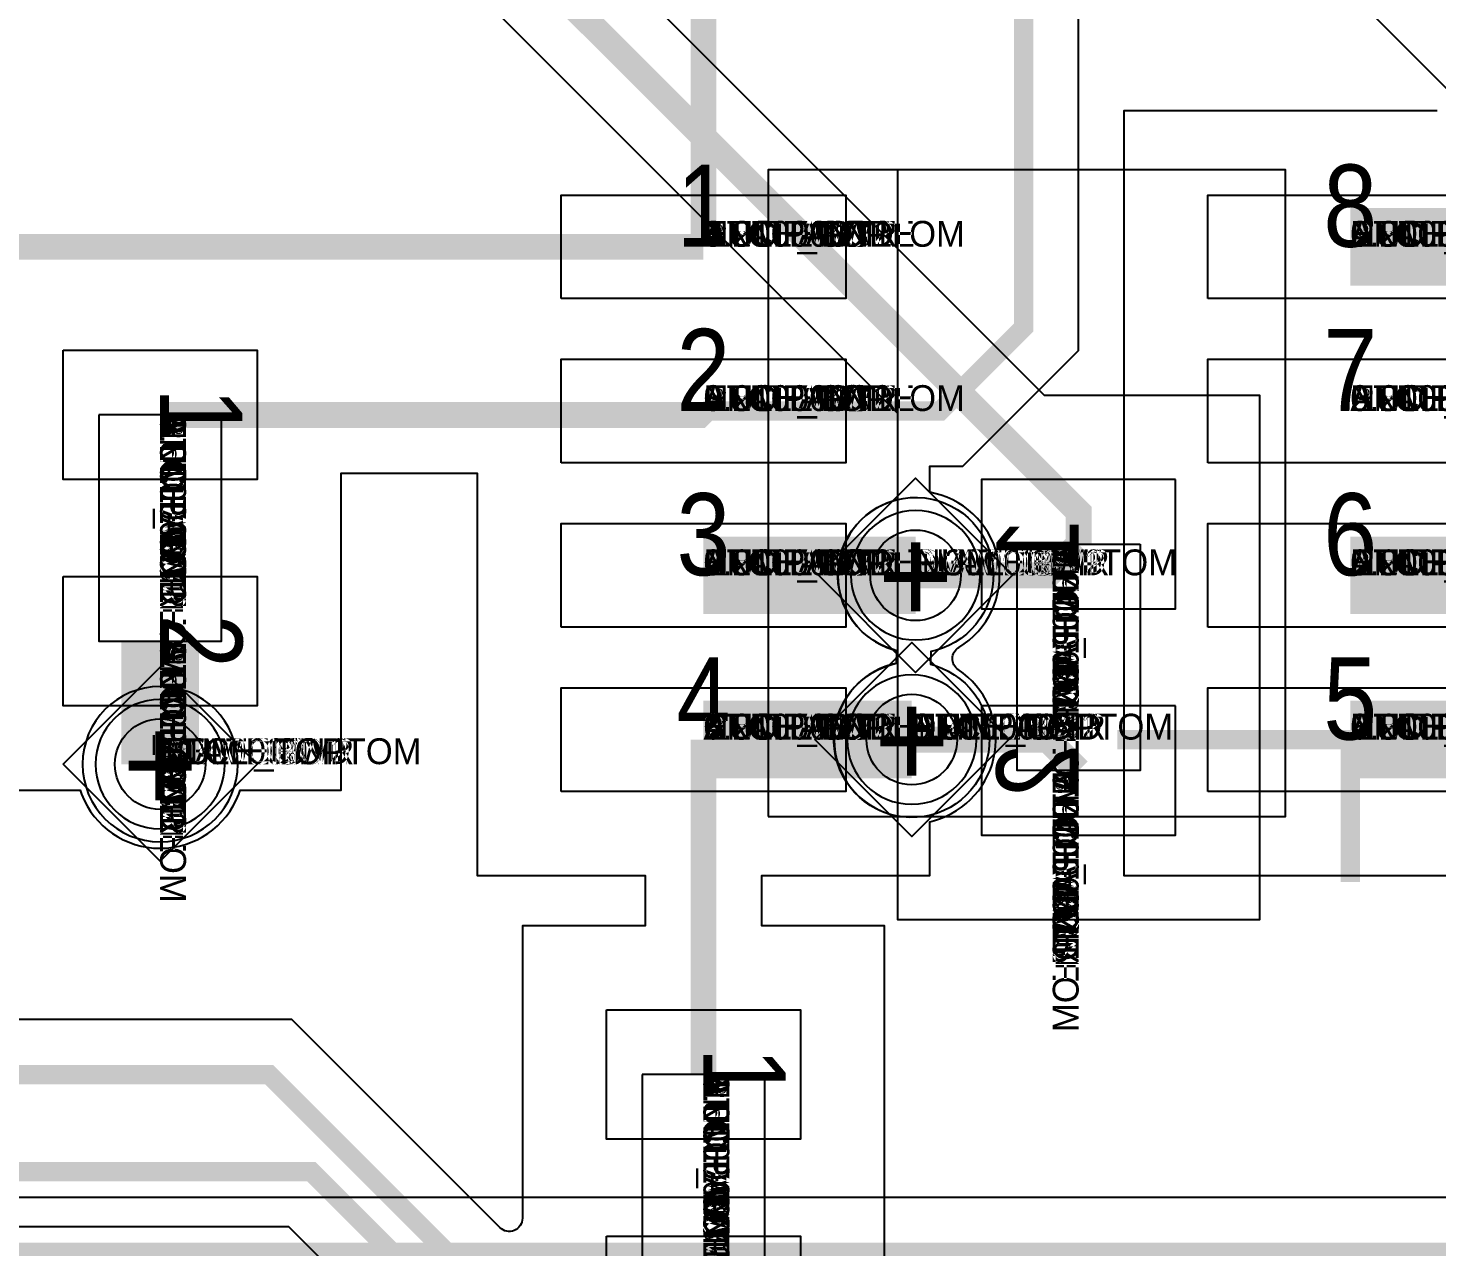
# Model space of a CAD drawing. Extents: x 0 to 323, y 0 to 320.
# Drawn here: x 48.28 to 59.17, y 89.32 to 98.74 of the extents above; entities that cross this region are included whole.
import ezdxf
from ezdxf.enums import TextEntityAlignment as Align

# ---------------------------------------------------------------- set-up
doc = ezdxf.new("R2010")
doc.units = 0
doc.header["$MEASUREMENT"] = 0
doc.layers.get('0').update_dxf_attribs({"linetype": 'CONTINUOUS'})
for name, color, linetype in [('CDN_FIGURES', 7, 'CONTINUOUS'), ('ETCH_BOTTOM', 7, 'CONTINUOUS'), ('ETCH_GND', 3, 'CONTINUOUS'), ('ETCH_INT1', 4, 'CONTINUOUS'), ('ETCH_INT2', 5, 'CONTINUOUS'), ('ETCH_PWR', 6, 'CONTINUOUS'), ('ETCH_TOP', 2, 'CONTINUOUS'), ('MANUFACTURING_NCLEGEND-1-6', 8, 'CONTINUOUS'), ('PACKAGE_GEOMETRY_ASSEMBLY_TOP', 11, 'CONTINUOUS'), ('PACKAGE_GEOMETRY_PIN_NUMBER', 9, 'CONTINUOUS')]:
    doc.layers.add(name, color=color, linetype=linetype)

# ---------------------------------------------------------------- blocks, each defined once
blk = doc.blocks.new('PAD_INFO')
for tag in ['SHAPE_TYPE', 'PAD_HEIGHT', 'PAD_LAYER', 'PAD_TYPE', 'PAD_WIDTH']:
    blk.add_attdef(tag, (0, 0), '', height=0.2)
at = {"flags": 2}
blk.add_attdef('CDN_TYPE', (0, 0), '', height=0.2, dxfattribs=at)
blk = doc.blocks.new('DRILL_INFO')
at = {"flags": 2}
blk.add_attdef('CDN_TYPE', (0, 0), '', height=0.2, dxfattribs=at)
for tag in ['FSHAPE', 'FCHAR', 'DRILL_HEIGHT', 'DIAMETER', 'PLATED', 'DRILL_WIDTH']:
    blk.add_attdef(tag, (0, 0), '', height=0.2)
blk = doc.blocks.new('VIA0700X0300')
at = {"layer": 'ETCH_BOTTOM'}
blk.add_circle((0, 0), 0.35, dxfattribs=at)
at = {"layer": 'ETCH_GND'}
blk.add_circle((0, 0), 0.35, dxfattribs=at)
at = {"layer": 'ETCH_INT1'}
blk.add_circle((0, 0), 0.35, dxfattribs=at)
at = {"layer": 'ETCH_INT2'}
blk.add_circle((0, 0), 0.35, dxfattribs=at)
at = {"layer": 'ETCH_PWR'}
blk.add_circle((0, 0), 0.35, dxfattribs=at)
at = {"layer": 'ETCH_TOP'}
blk.add_circle((0, 0), 0.35, dxfattribs=at)
ref = blk.add_blockref('PAD_INFO', (0, 0))
ref.add_attrib('PAD_LAYER', 'ETCH_TOP', (0, 0), dxfattribs={"height": 0.2})
ref.add_attrib('SHAPE_TYPE', 'NULL', (0, 0), dxfattribs={"height": 0.2})
ref.add_attrib('PAD_TYPE', 'ANTIPAD', (0, 0), dxfattribs={"height": 0.2})
ref.add_attrib('PAD_WIDTH', '0.000000', (0, 0), dxfattribs={"height": 0.2})
ref.add_attrib('PAD_HEIGHT', '0.000000', (0, 0), dxfattribs={"height": 0.2})
ref = blk.add_blockref('PAD_INFO', (0, 0))
ref.add_attrib('PAD_LAYER', 'ETCH_GND', (0, 0), dxfattribs={"height": 0.2})
ref.add_attrib('SHAPE_TYPE', 'NULL', (0, 0), dxfattribs={"height": 0.2})
ref.add_attrib('PAD_TYPE', 'ANTIPAD', (0, 0), dxfattribs={"height": 0.2})
ref.add_attrib('PAD_WIDTH', '0.000000', (0, 0), dxfattribs={"height": 0.2})
ref.add_attrib('PAD_HEIGHT', '0.000000', (0, 0), dxfattribs={"height": 0.2})
ref = blk.add_blockref('PAD_INFO', (0, 0))
ref.add_attrib('PAD_LAYER', 'ETCH_INT1', (0, 0), dxfattribs={"height": 0.2})
ref.add_attrib('SHAPE_TYPE', 'NULL', (0, 0), dxfattribs={"height": 0.2})
ref.add_attrib('PAD_TYPE', 'ANTIPAD', (0, 0), dxfattribs={"height": 0.2})
ref.add_attrib('PAD_WIDTH', '0.000000', (0, 0), dxfattribs={"height": 0.2})
ref.add_attrib('PAD_HEIGHT', '0.000000', (0, 0), dxfattribs={"height": 0.2})
ref = blk.add_blockref('PAD_INFO', (0, 0))
ref.add_attrib('PAD_LAYER', 'ETCH_INT2', (0, 0), dxfattribs={"height": 0.2})
ref.add_attrib('SHAPE_TYPE', 'NULL', (0, 0), dxfattribs={"height": 0.2})
ref.add_attrib('PAD_TYPE', 'ANTIPAD', (0, 0), dxfattribs={"height": 0.2})
ref.add_attrib('PAD_WIDTH', '0.000000', (0, 0), dxfattribs={"height": 0.2})
ref.add_attrib('PAD_HEIGHT', '0.000000', (0, 0), dxfattribs={"height": 0.2})
ref = blk.add_blockref('PAD_INFO', (0, 0))
ref.add_attrib('PAD_LAYER', 'ETCH_PWR', (0, 0), dxfattribs={"height": 0.2})
ref.add_attrib('SHAPE_TYPE', 'NULL', (0, 0), dxfattribs={"height": 0.2})
ref.add_attrib('PAD_TYPE', 'ANTIPAD', (0, 0), dxfattribs={"height": 0.2})
ref.add_attrib('PAD_WIDTH', '0.000000', (0, 0), dxfattribs={"height": 0.2})
ref.add_attrib('PAD_HEIGHT', '0.000000', (0, 0), dxfattribs={"height": 0.2})
ref = blk.add_blockref('PAD_INFO', (0, 0))
ref.add_attrib('PAD_LAYER', 'ETCH_BOTTOM', (0, 0), dxfattribs={"height": 0.2})
ref.add_attrib('SHAPE_TYPE', 'NULL', (0, 0), dxfattribs={"height": 0.2})
ref.add_attrib('PAD_TYPE', 'ANTIPAD', (0, 0), dxfattribs={"height": 0.2})
ref.add_attrib('PAD_WIDTH', '0.000000', (0, 0), dxfattribs={"height": 0.2})
ref.add_attrib('PAD_HEIGHT', '0.000000', (0, 0), dxfattribs={"height": 0.2})
ref = blk.add_blockref('PAD_INFO', (0, 0))
ref.add_attrib('PAD_LAYER', 'ETCH_TOP', (0, 0), dxfattribs={"height": 0.2})
ref.add_attrib('SHAPE_TYPE', 'NULL', (0, 0), dxfattribs={"height": 0.2})
ref.add_attrib('PAD_TYPE', 'THERMAL', (0, 0), dxfattribs={"height": 0.2})
ref.add_attrib('PAD_WIDTH', '0.000000', (0, 0), dxfattribs={"height": 0.2})
ref.add_attrib('PAD_HEIGHT', '0.000000', (0, 0), dxfattribs={"height": 0.2})
ref = blk.add_blockref('PAD_INFO', (0, 0))
ref.add_attrib('PAD_LAYER', 'ETCH_GND', (0, 0), dxfattribs={"height": 0.2})
ref.add_attrib('SHAPE_TYPE', 'NULL', (0, 0), dxfattribs={"height": 0.2})
ref.add_attrib('PAD_TYPE', 'THERMAL', (0, 0), dxfattribs={"height": 0.2})
ref.add_attrib('PAD_WIDTH', '0.000000', (0, 0), dxfattribs={"height": 0.2})
ref.add_attrib('PAD_HEIGHT', '0.000000', (0, 0), dxfattribs={"height": 0.2})
ref = blk.add_blockref('PAD_INFO', (0, 0))
ref.add_attrib('PAD_LAYER', 'ETCH_INT1', (0, 0), dxfattribs={"height": 0.2})
ref.add_attrib('SHAPE_TYPE', 'NULL', (0, 0), dxfattribs={"height": 0.2})
ref.add_attrib('PAD_TYPE', 'THERMAL', (0, 0), dxfattribs={"height": 0.2})
ref.add_attrib('PAD_WIDTH', '0.000000', (0, 0), dxfattribs={"height": 0.2})
ref.add_attrib('PAD_HEIGHT', '0.000000', (0, 0), dxfattribs={"height": 0.2})
ref = blk.add_blockref('PAD_INFO', (0, 0))
ref.add_attrib('PAD_LAYER', 'ETCH_INT2', (0, 0), dxfattribs={"height": 0.2})
ref.add_attrib('SHAPE_TYPE', 'NULL', (0, 0), dxfattribs={"height": 0.2})
ref.add_attrib('PAD_TYPE', 'THERMAL', (0, 0), dxfattribs={"height": 0.2})
ref.add_attrib('PAD_WIDTH', '0.000000', (0, 0), dxfattribs={"height": 0.2})
ref.add_attrib('PAD_HEIGHT', '0.000000', (0, 0), dxfattribs={"height": 0.2})
ref = blk.add_blockref('PAD_INFO', (0, 0))
ref.add_attrib('PAD_LAYER', 'ETCH_PWR', (0, 0), dxfattribs={"height": 0.2})
ref.add_attrib('SHAPE_TYPE', 'NULL', (0, 0), dxfattribs={"height": 0.2})
ref.add_attrib('PAD_TYPE', 'THERMAL', (0, 0), dxfattribs={"height": 0.2})
ref.add_attrib('PAD_WIDTH', '0.000000', (0, 0), dxfattribs={"height": 0.2})
ref.add_attrib('PAD_HEIGHT', '0.000000', (0, 0), dxfattribs={"height": 0.2})
ref = blk.add_blockref('PAD_INFO', (0, 0))
ref.add_attrib('PAD_LAYER', 'ETCH_BOTTOM', (0, 0), dxfattribs={"height": 0.2})
ref.add_attrib('SHAPE_TYPE', 'NULL', (0, 0), dxfattribs={"height": 0.2})
ref.add_attrib('PAD_TYPE', 'THERMAL', (0, 0), dxfattribs={"height": 0.2})
ref.add_attrib('PAD_WIDTH', '0.000000', (0, 0), dxfattribs={"height": 0.2})
ref.add_attrib('PAD_HEIGHT', '0.000000', (0, 0), dxfattribs={"height": 0.2})
ref = blk.add_blockref('PAD_INFO', (0, 0))
ref.add_attrib('PAD_LAYER', 'ETCH_TOP', (0, 0), dxfattribs={"height": 0.2})
ref.add_attrib('SHAPE_TYPE', 'CIRCLE', (0, 0), dxfattribs={"height": 0.2})
ref.add_attrib('PAD_TYPE', 'REGULAR', (0, 0), dxfattribs={"height": 0.2})
ref.add_attrib('PAD_WIDTH', '0.700000', (0, 0), dxfattribs={"height": 0.2})
ref.add_attrib('PAD_HEIGHT', '0.700000', (0, 0), dxfattribs={"height": 0.2})
ref = blk.add_blockref('PAD_INFO', (0, 0))
ref.add_attrib('PAD_LAYER', 'ETCH_GND', (0, 0), dxfattribs={"height": 0.2})
ref.add_attrib('SHAPE_TYPE', 'CIRCLE', (0, 0), dxfattribs={"height": 0.2})
ref.add_attrib('PAD_TYPE', 'REGULAR', (0, 0), dxfattribs={"height": 0.2})
ref.add_attrib('PAD_WIDTH', '0.700000', (0, 0), dxfattribs={"height": 0.2})
ref.add_attrib('PAD_HEIGHT', '0.700000', (0, 0), dxfattribs={"height": 0.2})
ref = blk.add_blockref('PAD_INFO', (0, 0))
ref.add_attrib('PAD_LAYER', 'ETCH_INT1', (0, 0), dxfattribs={"height": 0.2})
ref.add_attrib('SHAPE_TYPE', 'CIRCLE', (0, 0), dxfattribs={"height": 0.2})
ref.add_attrib('PAD_TYPE', 'REGULAR', (0, 0), dxfattribs={"height": 0.2})
ref.add_attrib('PAD_WIDTH', '0.700000', (0, 0), dxfattribs={"height": 0.2})
ref.add_attrib('PAD_HEIGHT', '0.700000', (0, 0), dxfattribs={"height": 0.2})
ref = blk.add_blockref('PAD_INFO', (0, 0))
ref.add_attrib('PAD_LAYER', 'ETCH_INT2', (0, 0), dxfattribs={"height": 0.2})
ref.add_attrib('SHAPE_TYPE', 'CIRCLE', (0, 0), dxfattribs={"height": 0.2})
ref.add_attrib('PAD_TYPE', 'REGULAR', (0, 0), dxfattribs={"height": 0.2})
ref.add_attrib('PAD_WIDTH', '0.700000', (0, 0), dxfattribs={"height": 0.2})
ref.add_attrib('PAD_HEIGHT', '0.700000', (0, 0), dxfattribs={"height": 0.2})
ref = blk.add_blockref('PAD_INFO', (0, 0))
ref.add_attrib('PAD_LAYER', 'ETCH_PWR', (0, 0), dxfattribs={"height": 0.2})
ref.add_attrib('SHAPE_TYPE', 'CIRCLE', (0, 0), dxfattribs={"height": 0.2})
ref.add_attrib('PAD_TYPE', 'REGULAR', (0, 0), dxfattribs={"height": 0.2})
ref.add_attrib('PAD_WIDTH', '0.700000', (0, 0), dxfattribs={"height": 0.2})
ref.add_attrib('PAD_HEIGHT', '0.700000', (0, 0), dxfattribs={"height": 0.2})
ref = blk.add_blockref('PAD_INFO', (0, 0))
ref.add_attrib('PAD_LAYER', 'ETCH_BOTTOM', (0, 0), dxfattribs={"height": 0.2})
ref.add_attrib('SHAPE_TYPE', 'CIRCLE', (0, 0), dxfattribs={"height": 0.2})
ref.add_attrib('PAD_TYPE', 'REGULAR', (0, 0), dxfattribs={"height": 0.2})
ref.add_attrib('PAD_WIDTH', '0.700000', (0, 0), dxfattribs={"height": 0.2})
ref.add_attrib('PAD_HEIGHT', '0.700000', (0, 0), dxfattribs={"height": 0.2})
ref = blk.add_blockref('DRILL_INFO', (0, 0))
ref.add_attrib('DIAMETER', '0.300000', (0, 0), dxfattribs={"height": 0.2})
ref.add_attrib('PLATED', 'PLATED', (0, 0), dxfattribs={"height": 0.2})
ref.add_attrib('FSHAPE', 'DIAMOND', (0, 0), dxfattribs={"height": 0.2})
ref.add_attrib('FCHAR', '+', (0, 0), dxfattribs={"height": 0.2})
ref.add_attrib('DRILL_WIDTH', '1.500000', (0, 0), dxfattribs={"height": 0.2})
ref.add_attrib('DRILL_HEIGHT', '1.500000', (0, 0), dxfattribs={"height": 0.2})
for tag in ['CDN_TYPE', 'PIN']:
    blk.add_attdef(tag, (0, 0), '', height=0.2)
at = {"flags": 2}
for tag in ['PSTKNAME', 'BBV']:
    blk.add_attdef(tag, (0, 0), '', height=0.2, dxfattribs=at)
blk = doc.blocks.new('FIGURE_DIAMOND')
at = {"layer": 'CDN_FIGURES'}
blk.add_lwpolyline([(-0.5, 0), (0, 0.5), (0.5, 0), (0, -0.5)], close=True, dxfattribs=at)
blk = doc.blocks.new('RC2200X0800TS')
at = {"layer": 'ETCH_TOP'}
blk.add_lwpolyline([(-1.1, -0.4), (-1.1, 0.4), (1.1, 0.4), (1.1, -0.4)], close=True, dxfattribs=at)
ref = blk.add_blockref('PAD_INFO', (0, 0))
ref.add_attrib('PAD_LAYER', 'ETCH_TOP', (0, 0), dxfattribs={"height": 0.2})
ref.add_attrib('SHAPE_TYPE', 'NULL', (0, 0), dxfattribs={"height": 0.2})
ref.add_attrib('PAD_TYPE', 'ANTIPAD', (0, 0), dxfattribs={"height": 0.2})
ref.add_attrib('PAD_WIDTH', '0.000000', (0, 0), dxfattribs={"height": 0.2})
ref.add_attrib('PAD_HEIGHT', '0.000000', (0, 0), dxfattribs={"height": 0.2})
ref = blk.add_blockref('PAD_INFO', (0, 0))
ref.add_attrib('PAD_LAYER', 'ETCH_GND', (0, 0), dxfattribs={"height": 0.2})
ref.add_attrib('SHAPE_TYPE', 'NULL', (0, 0), dxfattribs={"height": 0.2})
ref.add_attrib('PAD_TYPE', 'ANTIPAD', (0, 0), dxfattribs={"height": 0.2})
ref.add_attrib('PAD_WIDTH', '0.000000', (0, 0), dxfattribs={"height": 0.2})
ref.add_attrib('PAD_HEIGHT', '0.000000', (0, 0), dxfattribs={"height": 0.2})
ref = blk.add_blockref('PAD_INFO', (0, 0))
ref.add_attrib('PAD_LAYER', 'ETCH_INT1', (0, 0), dxfattribs={"height": 0.2})
ref.add_attrib('SHAPE_TYPE', 'NULL', (0, 0), dxfattribs={"height": 0.2})
ref.add_attrib('PAD_TYPE', 'ANTIPAD', (0, 0), dxfattribs={"height": 0.2})
ref.add_attrib('PAD_WIDTH', '0.000000', (0, 0), dxfattribs={"height": 0.2})
ref.add_attrib('PAD_HEIGHT', '0.000000', (0, 0), dxfattribs={"height": 0.2})
ref = blk.add_blockref('PAD_INFO', (0, 0))
ref.add_attrib('PAD_LAYER', 'ETCH_INT2', (0, 0), dxfattribs={"height": 0.2})
ref.add_attrib('SHAPE_TYPE', 'NULL', (0, 0), dxfattribs={"height": 0.2})
ref.add_attrib('PAD_TYPE', 'ANTIPAD', (0, 0), dxfattribs={"height": 0.2})
ref.add_attrib('PAD_WIDTH', '0.000000', (0, 0), dxfattribs={"height": 0.2})
ref.add_attrib('PAD_HEIGHT', '0.000000', (0, 0), dxfattribs={"height": 0.2})
ref = blk.add_blockref('PAD_INFO', (0, 0))
ref.add_attrib('PAD_LAYER', 'ETCH_PWR', (0, 0), dxfattribs={"height": 0.2})
ref.add_attrib('SHAPE_TYPE', 'NULL', (0, 0), dxfattribs={"height": 0.2})
ref.add_attrib('PAD_TYPE', 'ANTIPAD', (0, 0), dxfattribs={"height": 0.2})
ref.add_attrib('PAD_WIDTH', '0.000000', (0, 0), dxfattribs={"height": 0.2})
ref.add_attrib('PAD_HEIGHT', '0.000000', (0, 0), dxfattribs={"height": 0.2})
ref = blk.add_blockref('PAD_INFO', (0, 0))
ref.add_attrib('PAD_LAYER', 'ETCH_BOTTOM', (0, 0), dxfattribs={"height": 0.2})
ref.add_attrib('SHAPE_TYPE', 'NULL', (0, 0), dxfattribs={"height": 0.2})
ref.add_attrib('PAD_TYPE', 'ANTIPAD', (0, 0), dxfattribs={"height": 0.2})
ref.add_attrib('PAD_WIDTH', '0.000000', (0, 0), dxfattribs={"height": 0.2})
ref.add_attrib('PAD_HEIGHT', '0.000000', (0, 0), dxfattribs={"height": 0.2})
ref = blk.add_blockref('PAD_INFO', (0, 0))
ref.add_attrib('PAD_LAYER', 'ETCH_TOP', (0, 0), dxfattribs={"height": 0.2})
ref.add_attrib('SHAPE_TYPE', 'NULL', (0, 0), dxfattribs={"height": 0.2})
ref.add_attrib('PAD_TYPE', 'THERMAL', (0, 0), dxfattribs={"height": 0.2})
ref.add_attrib('PAD_WIDTH', '0.000000', (0, 0), dxfattribs={"height": 0.2})
ref.add_attrib('PAD_HEIGHT', '0.000000', (0, 0), dxfattribs={"height": 0.2})
ref = blk.add_blockref('PAD_INFO', (0, 0))
ref.add_attrib('PAD_LAYER', 'ETCH_GND', (0, 0), dxfattribs={"height": 0.2})
ref.add_attrib('SHAPE_TYPE', 'NULL', (0, 0), dxfattribs={"height": 0.2})
ref.add_attrib('PAD_TYPE', 'THERMAL', (0, 0), dxfattribs={"height": 0.2})
ref.add_attrib('PAD_WIDTH', '0.000000', (0, 0), dxfattribs={"height": 0.2})
ref.add_attrib('PAD_HEIGHT', '0.000000', (0, 0), dxfattribs={"height": 0.2})
ref = blk.add_blockref('PAD_INFO', (0, 0))
ref.add_attrib('PAD_LAYER', 'ETCH_INT1', (0, 0), dxfattribs={"height": 0.2})
ref.add_attrib('SHAPE_TYPE', 'NULL', (0, 0), dxfattribs={"height": 0.2})
ref.add_attrib('PAD_TYPE', 'THERMAL', (0, 0), dxfattribs={"height": 0.2})
ref.add_attrib('PAD_WIDTH', '0.000000', (0, 0), dxfattribs={"height": 0.2})
ref.add_attrib('PAD_HEIGHT', '0.000000', (0, 0), dxfattribs={"height": 0.2})
ref = blk.add_blockref('PAD_INFO', (0, 0))
ref.add_attrib('PAD_LAYER', 'ETCH_INT2', (0, 0), dxfattribs={"height": 0.2})
ref.add_attrib('SHAPE_TYPE', 'NULL', (0, 0), dxfattribs={"height": 0.2})
ref.add_attrib('PAD_TYPE', 'THERMAL', (0, 0), dxfattribs={"height": 0.2})
ref.add_attrib('PAD_WIDTH', '0.000000', (0, 0), dxfattribs={"height": 0.2})
ref.add_attrib('PAD_HEIGHT', '0.000000', (0, 0), dxfattribs={"height": 0.2})
ref = blk.add_blockref('PAD_INFO', (0, 0))
ref.add_attrib('PAD_LAYER', 'ETCH_PWR', (0, 0), dxfattribs={"height": 0.2})
ref.add_attrib('SHAPE_TYPE', 'NULL', (0, 0), dxfattribs={"height": 0.2})
ref.add_attrib('PAD_TYPE', 'THERMAL', (0, 0), dxfattribs={"height": 0.2})
ref.add_attrib('PAD_WIDTH', '0.000000', (0, 0), dxfattribs={"height": 0.2})
ref.add_attrib('PAD_HEIGHT', '0.000000', (0, 0), dxfattribs={"height": 0.2})
ref = blk.add_blockref('PAD_INFO', (0, 0))
ref.add_attrib('PAD_LAYER', 'ETCH_BOTTOM', (0, 0), dxfattribs={"height": 0.2})
ref.add_attrib('SHAPE_TYPE', 'NULL', (0, 0), dxfattribs={"height": 0.2})
ref.add_attrib('PAD_TYPE', 'THERMAL', (0, 0), dxfattribs={"height": 0.2})
ref.add_attrib('PAD_WIDTH', '0.000000', (0, 0), dxfattribs={"height": 0.2})
ref.add_attrib('PAD_HEIGHT', '0.000000', (0, 0), dxfattribs={"height": 0.2})
ref = blk.add_blockref('PAD_INFO', (0, 0))
ref.add_attrib('PAD_LAYER', 'ETCH_TOP', (0, 0), dxfattribs={"height": 0.2})
ref.add_attrib('SHAPE_TYPE', 'RECTANGLE', (0, 0), dxfattribs={"height": 0.2})
ref.add_attrib('PAD_TYPE', 'REGULAR', (0, 0), dxfattribs={"height": 0.2})
ref.add_attrib('PAD_WIDTH', '2.200000', (0, 0), dxfattribs={"height": 0.2})
ref.add_attrib('PAD_HEIGHT', '0.800000', (0, 0), dxfattribs={"height": 0.2})
ref = blk.add_blockref('PAD_INFO', (0, 0))
ref.add_attrib('PAD_LAYER', 'ETCH_GND', (0, 0), dxfattribs={"height": 0.2})
ref.add_attrib('SHAPE_TYPE', 'NULL', (0, 0), dxfattribs={"height": 0.2})
ref.add_attrib('PAD_TYPE', 'REGULAR', (0, 0), dxfattribs={"height": 0.2})
ref.add_attrib('PAD_WIDTH', '0.000000', (0, 0), dxfattribs={"height": 0.2})
ref.add_attrib('PAD_HEIGHT', '0.000000', (0, 0), dxfattribs={"height": 0.2})
ref = blk.add_blockref('PAD_INFO', (0, 0))
ref.add_attrib('PAD_LAYER', 'ETCH_INT1', (0, 0), dxfattribs={"height": 0.2})
ref.add_attrib('SHAPE_TYPE', 'NULL', (0, 0), dxfattribs={"height": 0.2})
ref.add_attrib('PAD_TYPE', 'REGULAR', (0, 0), dxfattribs={"height": 0.2})
ref.add_attrib('PAD_WIDTH', '0.000000', (0, 0), dxfattribs={"height": 0.2})
ref.add_attrib('PAD_HEIGHT', '0.000000', (0, 0), dxfattribs={"height": 0.2})
ref = blk.add_blockref('PAD_INFO', (0, 0))
ref.add_attrib('PAD_LAYER', 'ETCH_INT2', (0, 0), dxfattribs={"height": 0.2})
ref.add_attrib('SHAPE_TYPE', 'NULL', (0, 0), dxfattribs={"height": 0.2})
ref.add_attrib('PAD_TYPE', 'REGULAR', (0, 0), dxfattribs={"height": 0.2})
ref.add_attrib('PAD_WIDTH', '0.000000', (0, 0), dxfattribs={"height": 0.2})
ref.add_attrib('PAD_HEIGHT', '0.000000', (0, 0), dxfattribs={"height": 0.2})
ref = blk.add_blockref('PAD_INFO', (0, 0))
ref.add_attrib('PAD_LAYER', 'ETCH_PWR', (0, 0), dxfattribs={"height": 0.2})
ref.add_attrib('SHAPE_TYPE', 'NULL', (0, 0), dxfattribs={"height": 0.2})
ref.add_attrib('PAD_TYPE', 'REGULAR', (0, 0), dxfattribs={"height": 0.2})
ref.add_attrib('PAD_WIDTH', '0.000000', (0, 0), dxfattribs={"height": 0.2})
ref.add_attrib('PAD_HEIGHT', '0.000000', (0, 0), dxfattribs={"height": 0.2})
ref = blk.add_blockref('PAD_INFO', (0, 0))
ref.add_attrib('PAD_LAYER', 'ETCH_BOTTOM', (0, 0), dxfattribs={"height": 0.2})
ref.add_attrib('SHAPE_TYPE', 'NULL', (0, 0), dxfattribs={"height": 0.2})
ref.add_attrib('PAD_TYPE', 'REGULAR', (0, 0), dxfattribs={"height": 0.2})
ref.add_attrib('PAD_WIDTH', '0.000000', (0, 0), dxfattribs={"height": 0.2})
ref.add_attrib('PAD_HEIGHT', '0.000000', (0, 0), dxfattribs={"height": 0.2})
ref = blk.add_blockref('DRILL_INFO', (0, 0))
ref.add_attrib('DIAMETER', '0.000000', (0, 0), dxfattribs={"height": 0.2})
ref.add_attrib('PLATED', 'PLATED', (0, 0), dxfattribs={"height": 0.2})
ref.add_attrib('FSHAPE', 'NULL', (0, 0), dxfattribs={"height": 0.2})
ref.add_attrib('DRILL_WIDTH', '0.000000', (0, 0), dxfattribs={"height": 0.2})
ref.add_attrib('DRILL_HEIGHT', '0.000000', (0, 0), dxfattribs={"height": 0.2})
for tag in ['CDN_TYPE', 'PIN']:
    blk.add_attdef(tag, (0, 0), '', height=0.2)
at = {"flags": 2}
for tag in ['PSTKNAME', 'BBV']:
    blk.add_attdef(tag, (0, 0), '', height=0.2, dxfattribs=at)
blk = doc.blocks.new('F25')
at = {"layer": 'PACKAGE_GEOMETRY_ASSEMBLY_TOP'}
blk.add_lwpolyline([(0.5, -4.405), (4.5, -4.405), (4.5, 0.595), (0.5, 0.595)], close=True, dxfattribs=at)
blk.add_lwpolyline([(1.5, 0.595), (1.5, -4.405)], dxfattribs=at)
at = {"layer": 'ETCH_TOP'}
ref = blk.add_blockref('RC2200X0800TS', (0, 0), dxfattribs=at)
ref.add_attrib('CDN_TYPE', 'PIN', (0, 0), dxfattribs={"height": 0.2})
ref.add_attrib('PIN', '1', (0, 0), dxfattribs={"height": 0.2})
ref = blk.add_blockref('RC2200X0800TS', (5, 0), dxfattribs=at)
ref.add_attrib('CDN_TYPE', 'PIN', (0, 0), dxfattribs={"height": 0.2})
ref.add_attrib('PIN', '8', (0, 0), dxfattribs={"height": 0.2})
ref = blk.add_blockref('RC2200X0800TS', (0, -1.27), dxfattribs=at)
ref.add_attrib('CDN_TYPE', 'PIN', (0, 0), dxfattribs={"height": 0.2})
ref.add_attrib('PIN', '2', (0, 0), dxfattribs={"height": 0.2})
ref = blk.add_blockref('RC2200X0800TS', (0, -2.54), dxfattribs=at)
ref.add_attrib('CDN_TYPE', 'PIN', (0, 0), dxfattribs={"height": 0.2})
ref.add_attrib('PIN', '3', (0, 0), dxfattribs={"height": 0.2})
ref = blk.add_blockref('RC2200X0800TS', (0, -3.81), dxfattribs=at)
ref.add_attrib('CDN_TYPE', 'PIN', (0, 0), dxfattribs={"height": 0.2})
ref.add_attrib('PIN', '4', (0, 0), dxfattribs={"height": 0.2})
ref = blk.add_blockref('RC2200X0800TS', (5, -3.81), dxfattribs=at)
ref.add_attrib('CDN_TYPE', 'PIN', (0, 0), dxfattribs={"height": 0.2})
ref.add_attrib('PIN', '5', (0, 0), dxfattribs={"height": 0.2})
ref = blk.add_blockref('RC2200X0800TS', (5, -2.54), dxfattribs=at)
ref.add_attrib('CDN_TYPE', 'PIN', (0, 0), dxfattribs={"height": 0.2})
ref.add_attrib('PIN', '6', (0, 0), dxfattribs={"height": 0.2})
ref = blk.add_blockref('RC2200X0800TS', (5, -1.27), dxfattribs=at)
ref.add_attrib('CDN_TYPE', 'PIN', (0, 0), dxfattribs={"height": 0.2})
ref.add_attrib('PIN', '7', (0, 0), dxfattribs={"height": 0.2})
at = {"flags": 2}
for tag in ['SYMBOL_TYPE', 'CDN_TYPE', 'REFDES']:
    blk.add_attdef(tag, (0, 0), '', height=0.2, dxfattribs=at)
blk = doc.blocks.new('RC1000X1500TS')
at = {"layer": 'ETCH_TOP'}
blk.add_lwpolyline([(-0.5, -0.75), (-0.5, 0.75), (0.5, 0.75), (0.5, -0.75)], close=True, dxfattribs=at)
ref = blk.add_blockref('PAD_INFO', (0, 0))
ref.add_attrib('PAD_LAYER', 'ETCH_TOP', (0, 0), dxfattribs={"height": 0.2})
ref.add_attrib('SHAPE_TYPE', 'NULL', (0, 0), dxfattribs={"height": 0.2})
ref.add_attrib('PAD_TYPE', 'ANTIPAD', (0, 0), dxfattribs={"height": 0.2})
ref.add_attrib('PAD_WIDTH', '0.000000', (0, 0), dxfattribs={"height": 0.2})
ref.add_attrib('PAD_HEIGHT', '0.000000', (0, 0), dxfattribs={"height": 0.2})
ref = blk.add_blockref('PAD_INFO', (0, 0))
ref.add_attrib('PAD_LAYER', 'ETCH_GND', (0, 0), dxfattribs={"height": 0.2})
ref.add_attrib('SHAPE_TYPE', 'NULL', (0, 0), dxfattribs={"height": 0.2})
ref.add_attrib('PAD_TYPE', 'ANTIPAD', (0, 0), dxfattribs={"height": 0.2})
ref.add_attrib('PAD_WIDTH', '0.000000', (0, 0), dxfattribs={"height": 0.2})
ref.add_attrib('PAD_HEIGHT', '0.000000', (0, 0), dxfattribs={"height": 0.2})
ref = blk.add_blockref('PAD_INFO', (0, 0))
ref.add_attrib('PAD_LAYER', 'ETCH_INT1', (0, 0), dxfattribs={"height": 0.2})
ref.add_attrib('SHAPE_TYPE', 'NULL', (0, 0), dxfattribs={"height": 0.2})
ref.add_attrib('PAD_TYPE', 'ANTIPAD', (0, 0), dxfattribs={"height": 0.2})
ref.add_attrib('PAD_WIDTH', '0.000000', (0, 0), dxfattribs={"height": 0.2})
ref.add_attrib('PAD_HEIGHT', '0.000000', (0, 0), dxfattribs={"height": 0.2})
ref = blk.add_blockref('PAD_INFO', (0, 0))
ref.add_attrib('PAD_LAYER', 'ETCH_INT2', (0, 0), dxfattribs={"height": 0.2})
ref.add_attrib('SHAPE_TYPE', 'NULL', (0, 0), dxfattribs={"height": 0.2})
ref.add_attrib('PAD_TYPE', 'ANTIPAD', (0, 0), dxfattribs={"height": 0.2})
ref.add_attrib('PAD_WIDTH', '0.000000', (0, 0), dxfattribs={"height": 0.2})
ref.add_attrib('PAD_HEIGHT', '0.000000', (0, 0), dxfattribs={"height": 0.2})
ref = blk.add_blockref('PAD_INFO', (0, 0))
ref.add_attrib('PAD_LAYER', 'ETCH_PWR', (0, 0), dxfattribs={"height": 0.2})
ref.add_attrib('SHAPE_TYPE', 'NULL', (0, 0), dxfattribs={"height": 0.2})
ref.add_attrib('PAD_TYPE', 'ANTIPAD', (0, 0), dxfattribs={"height": 0.2})
ref.add_attrib('PAD_WIDTH', '0.000000', (0, 0), dxfattribs={"height": 0.2})
ref.add_attrib('PAD_HEIGHT', '0.000000', (0, 0), dxfattribs={"height": 0.2})
ref = blk.add_blockref('PAD_INFO', (0, 0))
ref.add_attrib('PAD_LAYER', 'ETCH_BOTTOM', (0, 0), dxfattribs={"height": 0.2})
ref.add_attrib('SHAPE_TYPE', 'NULL', (0, 0), dxfattribs={"height": 0.2})
ref.add_attrib('PAD_TYPE', 'ANTIPAD', (0, 0), dxfattribs={"height": 0.2})
ref.add_attrib('PAD_WIDTH', '0.000000', (0, 0), dxfattribs={"height": 0.2})
ref.add_attrib('PAD_HEIGHT', '0.000000', (0, 0), dxfattribs={"height": 0.2})
ref = blk.add_blockref('PAD_INFO', (0, 0))
ref.add_attrib('PAD_LAYER', 'ETCH_TOP', (0, 0), dxfattribs={"height": 0.2})
ref.add_attrib('SHAPE_TYPE', 'NULL', (0, 0), dxfattribs={"height": 0.2})
ref.add_attrib('PAD_TYPE', 'THERMAL', (0, 0), dxfattribs={"height": 0.2})
ref.add_attrib('PAD_WIDTH', '0.000000', (0, 0), dxfattribs={"height": 0.2})
ref.add_attrib('PAD_HEIGHT', '0.000000', (0, 0), dxfattribs={"height": 0.2})
ref = blk.add_blockref('PAD_INFO', (0, 0))
ref.add_attrib('PAD_LAYER', 'ETCH_GND', (0, 0), dxfattribs={"height": 0.2})
ref.add_attrib('SHAPE_TYPE', 'NULL', (0, 0), dxfattribs={"height": 0.2})
ref.add_attrib('PAD_TYPE', 'THERMAL', (0, 0), dxfattribs={"height": 0.2})
ref.add_attrib('PAD_WIDTH', '0.000000', (0, 0), dxfattribs={"height": 0.2})
ref.add_attrib('PAD_HEIGHT', '0.000000', (0, 0), dxfattribs={"height": 0.2})
ref = blk.add_blockref('PAD_INFO', (0, 0))
ref.add_attrib('PAD_LAYER', 'ETCH_INT1', (0, 0), dxfattribs={"height": 0.2})
ref.add_attrib('SHAPE_TYPE', 'NULL', (0, 0), dxfattribs={"height": 0.2})
ref.add_attrib('PAD_TYPE', 'THERMAL', (0, 0), dxfattribs={"height": 0.2})
ref.add_attrib('PAD_WIDTH', '0.000000', (0, 0), dxfattribs={"height": 0.2})
ref.add_attrib('PAD_HEIGHT', '0.000000', (0, 0), dxfattribs={"height": 0.2})
ref = blk.add_blockref('PAD_INFO', (0, 0))
ref.add_attrib('PAD_LAYER', 'ETCH_INT2', (0, 0), dxfattribs={"height": 0.2})
ref.add_attrib('SHAPE_TYPE', 'NULL', (0, 0), dxfattribs={"height": 0.2})
ref.add_attrib('PAD_TYPE', 'THERMAL', (0, 0), dxfattribs={"height": 0.2})
ref.add_attrib('PAD_WIDTH', '0.000000', (0, 0), dxfattribs={"height": 0.2})
ref.add_attrib('PAD_HEIGHT', '0.000000', (0, 0), dxfattribs={"height": 0.2})
ref = blk.add_blockref('PAD_INFO', (0, 0))
ref.add_attrib('PAD_LAYER', 'ETCH_PWR', (0, 0), dxfattribs={"height": 0.2})
ref.add_attrib('SHAPE_TYPE', 'NULL', (0, 0), dxfattribs={"height": 0.2})
ref.add_attrib('PAD_TYPE', 'THERMAL', (0, 0), dxfattribs={"height": 0.2})
ref.add_attrib('PAD_WIDTH', '0.000000', (0, 0), dxfattribs={"height": 0.2})
ref.add_attrib('PAD_HEIGHT', '0.000000', (0, 0), dxfattribs={"height": 0.2})
ref = blk.add_blockref('PAD_INFO', (0, 0))
ref.add_attrib('PAD_LAYER', 'ETCH_BOTTOM', (0, 0), dxfattribs={"height": 0.2})
ref.add_attrib('SHAPE_TYPE', 'NULL', (0, 0), dxfattribs={"height": 0.2})
ref.add_attrib('PAD_TYPE', 'THERMAL', (0, 0), dxfattribs={"height": 0.2})
ref.add_attrib('PAD_WIDTH', '0.000000', (0, 0), dxfattribs={"height": 0.2})
ref.add_attrib('PAD_HEIGHT', '0.000000', (0, 0), dxfattribs={"height": 0.2})
ref = blk.add_blockref('PAD_INFO', (0, 0))
ref.add_attrib('PAD_LAYER', 'ETCH_GND', (0, 0), dxfattribs={"height": 0.2})
ref.add_attrib('SHAPE_TYPE', 'NULL', (0, 0), dxfattribs={"height": 0.2})
ref.add_attrib('PAD_TYPE', 'REGULAR', (0, 0), dxfattribs={"height": 0.2})
ref.add_attrib('PAD_WIDTH', '0.000000', (0, 0), dxfattribs={"height": 0.2})
ref.add_attrib('PAD_HEIGHT', '0.000000', (0, 0), dxfattribs={"height": 0.2})
ref = blk.add_blockref('PAD_INFO', (0, 0))
ref.add_attrib('PAD_LAYER', 'ETCH_INT1', (0, 0), dxfattribs={"height": 0.2})
ref.add_attrib('SHAPE_TYPE', 'NULL', (0, 0), dxfattribs={"height": 0.2})
ref.add_attrib('PAD_TYPE', 'REGULAR', (0, 0), dxfattribs={"height": 0.2})
ref.add_attrib('PAD_WIDTH', '0.000000', (0, 0), dxfattribs={"height": 0.2})
ref.add_attrib('PAD_HEIGHT', '0.000000', (0, 0), dxfattribs={"height": 0.2})
ref = blk.add_blockref('PAD_INFO', (0, 0))
ref.add_attrib('PAD_LAYER', 'ETCH_INT2', (0, 0), dxfattribs={"height": 0.2})
ref.add_attrib('SHAPE_TYPE', 'NULL', (0, 0), dxfattribs={"height": 0.2})
ref.add_attrib('PAD_TYPE', 'REGULAR', (0, 0), dxfattribs={"height": 0.2})
ref.add_attrib('PAD_WIDTH', '0.000000', (0, 0), dxfattribs={"height": 0.2})
ref.add_attrib('PAD_HEIGHT', '0.000000', (0, 0), dxfattribs={"height": 0.2})
ref = blk.add_blockref('PAD_INFO', (0, 0))
ref.add_attrib('PAD_LAYER', 'ETCH_PWR', (0, 0), dxfattribs={"height": 0.2})
ref.add_attrib('SHAPE_TYPE', 'NULL', (0, 0), dxfattribs={"height": 0.2})
ref.add_attrib('PAD_TYPE', 'REGULAR', (0, 0), dxfattribs={"height": 0.2})
ref.add_attrib('PAD_WIDTH', '0.000000', (0, 0), dxfattribs={"height": 0.2})
ref.add_attrib('PAD_HEIGHT', '0.000000', (0, 0), dxfattribs={"height": 0.2})
ref = blk.add_blockref('PAD_INFO', (0, 0))
ref.add_attrib('PAD_LAYER', 'ETCH_BOTTOM', (0, 0), dxfattribs={"height": 0.2})
ref.add_attrib('SHAPE_TYPE', 'NULL', (0, 0), dxfattribs={"height": 0.2})
ref.add_attrib('PAD_TYPE', 'REGULAR', (0, 0), dxfattribs={"height": 0.2})
ref.add_attrib('PAD_WIDTH', '0.000000', (0, 0), dxfattribs={"height": 0.2})
ref.add_attrib('PAD_HEIGHT', '0.000000', (0, 0), dxfattribs={"height": 0.2})
ref = blk.add_blockref('DRILL_INFO', (0, 0))
ref.add_attrib('DIAMETER', '0.000000', (0, 0), dxfattribs={"height": 0.2})
ref.add_attrib('PLATED', 'PLATED', (0, 0), dxfattribs={"height": 0.2})
ref.add_attrib('FSHAPE', 'NULL', (0, 0), dxfattribs={"height": 0.2})
ref.add_attrib('DRILL_WIDTH', '0.000000', (0, 0), dxfattribs={"height": 0.2})
ref.add_attrib('DRILL_HEIGHT', '0.000000', (0, 0), dxfattribs={"height": 0.2})
ref = blk.add_blockref('PAD_INFO', (0, 0))
ref.add_attrib('PAD_LAYER', 'ETCH_TOP', (0, 0), dxfattribs={"height": 0.2})
ref.add_attrib('SHAPE_TYPE', 'RECTANGLE', (0, 0), dxfattribs={"height": 0.2})
ref.add_attrib('PAD_TYPE', 'REGULAR', (0, 0), dxfattribs={"height": 0.2})
ref.add_attrib('PAD_WIDTH', '1.000000', (0, 0), dxfattribs={"height": 0.2})
ref.add_attrib('PAD_HEIGHT', '1.500000', (0, 0), dxfattribs={"height": 0.2})
for tag in ['CDN_TYPE', 'PIN']:
    blk.add_attdef(tag, (0, 0), '', height=0.2)
at = {"flags": 2}
for tag in ['PSTKNAME', 'BBV']:
    blk.add_attdef(tag, (0, 0), '', height=0.2, dxfattribs=at)
blk = doc.blocks.new('F56')
at = {"layer": 'PACKAGE_GEOMETRY_ASSEMBLY_TOP'}
blk.add_lwpolyline([(0, -0.475), (1.75, -0.475), (1.75, 0.475), (0, 0.475)], close=True, dxfattribs=at)
at = {"layer": 'ETCH_TOP'}
ref = blk.add_blockref('RC1000X1500TS', (0, 0), dxfattribs=at)
ref.add_attrib('CDN_TYPE', 'PIN', (0, 0), dxfattribs={"height": 0.2})
ref.add_attrib('PIN', '1', (0, 0), dxfattribs={"height": 0.2})
ref = blk.add_blockref('RC1000X1500TS', (1.75, 0), dxfattribs=at)
ref.add_attrib('CDN_TYPE', 'PIN', (0, 0), dxfattribs={"height": 0.2})
ref.add_attrib('PIN', '2', (0, 0), dxfattribs={"height": 0.2})
at = {"flags": 2}
for tag in ['SYMBOL_TYPE', 'CDN_TYPE', 'REFDES']:
    blk.add_attdef(tag, (0, 0), '', height=0.2, dxfattribs=at)

msp = doc.modelspace()

# ---------------------------------------------------------------- linework, layer by layer
at = {"layer": 'ETCH_BOTTOM'}
for points, format in [([(56.4, 94.75, 0.2, 0.2, 0), (56.4, 95, 0.2, 0.2, 0), (48.55, 102.85, 0.2, 0.2, 0)], "xyseb"), ([(48.554, 102.21), (55, 95.764), (55, 95.095), (54.964, 95.084, 0.739342), (54.964, 93.936), (55, 93.925), (55, 93.831), (54.962, 93.822, 0.776978), (54.962, 92.659), (55, 92.649), (55, 91.85), (57.8, 91.85), (57.8, 95.9), (56.136, 95.9), (49.149, 102.887)], "xyb"), ([(15.552, 68.748, 0.2, 0.2, 0), (14.803, 68.748, 0.2, 0.2, 0), (14.139, 69.412, 0.2, 0.2, 0), (14.139, 70.594, 0.2, 0.2, 0), (18.5, 74.955, 0.2, 0.2, 0), (18.5, 78.099, 0.2, 0.2, 0), (21.151, 80.75, 0.2, 0.2, 0), (28.249, 80.75, 0.2, 0.2, 0), (33.05, 85.551, 0.2, 0.2, 0), (33.05, 86.644, 0.2, 0.2, 0), (35.656, 89.25, 0.2, 0.2, 0), (67.1, 89.25, 0.2, 0.2, 0), (72.92, 95.07, 0.2, 0.2, 0), (84.27, 95.07, 0.2, 0.2, 0), (86.75, 97.55, 0.2, 0.2, 0)], "xyseb"), ([(55.14, 94.51, 0.2, 0.2, 0), (56.16, 94.51, 0.2, 0.2, 0), (56.4, 94.75, 0.2, 0.2, 0)], "xyseb"), ([(55.11, 93.24, 0.2, 0.2, 0), (56.16, 93.24, 0.2, 0.2, 0), (56.4, 93, 0.2, 0.2, 0)], "xyseb"), ([(66.914, 89.7), (36.493, 89.7, -0.668179)], "xyb")]:
    msp.add_lwpolyline(points, format=format, dxfattribs=at)
msp.add_lwpolyline([(49.3, 93.65, 1), (49.3, 92.45, 1)], format="xyb", close=True, dxfattribs=at)
at = {"layer": 'ETCH_GND'}
for points in [[(55.64, 94.51, 1), (54.64, 94.51, 1)], [(55.61, 93.24, 1), (54.61, 93.24, 1)], [(49.8, 93.05, 1), (48.8, 93.05, 1)]]:
    msp.add_lwpolyline(points, format="xyb", close=True, dxfattribs=at)
at = {"layer": 'ETCH_INT1'}
for points in [[(54.956, 93.82), (54.993, 93.83), (54.995, 93.926), (54.959, 93.938, -7.033912), (55.294, 93.93), (55.257, 93.92), (55.255, 93.824), (55.291, 93.812, -7.033912), (54.956, 93.82)], [(49.9, 93.05, 1), (48.7, 93.05, 1)]]:
    msp.add_lwpolyline(points, format="xyb", close=True, dxfattribs=at)
at = {"layer": 'ETCH_INT2'}
for points in [[(55.64, 94.51, 1), (54.64, 94.51, 1)], [(55.61, 93.24, 1), (54.61, 93.24, 1)], [(49.8, 93.05, 1), (48.8, 93.05, 1)]]:
    msp.add_lwpolyline(points, format="xyb", close=True, dxfattribs=at)
at = {"layer": 'ETCH_PWR'}
for points in [[(55.64, 94.51, 1), (54.64, 94.51, 1)], [(55.61, 93.24, 1), (54.61, 93.24, 1)]]:
    msp.add_lwpolyline(points, format="xyb", close=True, dxfattribs=at)
at = {"layer": 'ETCH_TOP'}
for points, format in [([(53.5, 95.78, 0.15, 0.15, 0), (55.33, 95.78, 0.15, 0.15, 0), (55.975, 96.425, 0.15, 0.15, 0), (55.975, 101.438, 0.15, 0.15, 0), (55.163, 102.25, 0.15, 0.15, 0), (47, 102.25, 0.15, 0.15, 0), (46.9, 102.35, 0.15, 0.15, 0), (45.3, 102.35, 0.15, 0.15, 0)], "xyseb"), ([(53.5, 97.05, 0.2, 0.2, 0), (47.95, 97.05, 0.2, 0.2, 0), (44.15, 100.85, 0.2, 0.2, 0), (44, 100.85, 0.2, 0.2, 0), (43.9, 100.95, 0.2, 0.2, 0)], "xyseb"), ([(54.9, 88.719), (54.9, 91.8), (53.95, 91.8), (53.95, 92.19), (55.25, 92.19), (55.25, 92.604), (55.287, 92.615, 0.640398), (55.47, 93.781, -0.551039), (55.474, 93.953, 0.673094), (55.289, 95.143), (55.25, 95.152), (55.25, 95.355), (55.506, 95.355), (56.4, 96.249), (56.4, 100.872, -0.668179)], "xyb"), ([(56.573, 100.944), (59.244, 98.273, -0.668179)], "xyb"), ([(60.178, 67.704, 0.15, 0.15, 0), (60.275, 67.801, 0.15, 0.15, 0), (60.275, 80.517, 0.15, 0.15, 0), (50.142, 90.65, 0.15, 0.15, 0), (38.309, 90.65, 0.15, 0.15, 0), (32.9, 96.059, 0.15, 0.15, 0), (32.9, 98.918, 0.15, 0.15, 0), (32.118, 99.7, 0.15, 0.15, 0), (32.05, 99.7, 0.15, 0.15, 0), (32.05, 100.65, 0.15, 0.15, 0)], "xyseb"), ([(53.5, 99.95, 0.2, 0.2, 0), (53.5, 97.05, 0.2, 0.2, 0)], "xyseb"), ([(59.678, 67.704, 0.15, 0.15, 0), (59.803, 67.829, 0.15, 0.15, 0), (59.803, 69.579, 0.15, 0.15, 0), (59.975, 69.751, 0.15, 0.15, 0), (59.975, 80.393, 0.15, 0.15, 0), (50.468, 89.9, 0.15, 0.15, 0), (36.35, 89.9, 0.15, 0.15, 0), (32.05, 94.2, 0.15, 0.15, 0), (32.05, 98.2, 0.15, 0.15, 0)], "xyseb"), ([(58.5, 97.05, 0.6, 0.6, 0), (60.2, 97.05, 0.6, 0.6, 0)], "xyseb"), ([(49.3, 95.75, 0.2, 0.2, 0), (53.47, 95.75, 0.2, 0.2, 0), (53.5, 95.78, 0.2, 0.2, 0)], "xyseb"), ([(47.9, 92.85), (48.681, 92.85), (48.693, 92.817, 0.687604), (49.907, 92.817), (49.919, 92.85), (50.7, 92.85), (50.7, 95.3), (51.75, 95.3), (51.75, 92.19), (53.05, 92.19), (53.05, 91.8), (52.1, 91.8), (52.1, 89.539, -0.668179), (51.927, 89.467), (50.319, 91.075), (44.464, 91.075, -0.626036)], "xyb"), ([(58.5, 94.51, 0.6, 0.6, 0), (61.96, 94.51, 0.6, 0.6, 0), (62, 94.55, 0.6, 0.6, 0)], "xyseb"), ([(53.5, 94.51, 0.6, 0.6, 0), (55.14, 94.51, 0.6, 0.6, 0)], "xyseb"), ([(49.3, 94, 0.6, 0.6, 0), (49.3, 93.05, 0.6, 0.6, 0)], "xyseb"), ([(31.625, 94.024), (36.174, 89.475), (50.292, 89.475), (54.794, 84.973, -0.668179), (54.722, 84.8), (54.431, 84.8), (53.55, 83.919), (52.669, 84.8), (50.55, 84.8), (50.55, 80.3), (54.55, 80.3), (54.55, 80.249, 0.998601), (55.55, 80.249), (55.55, 80.3), (56.55, 80.3), (56.55, 82.05), (56.601, 82.05, 0.357791), (57.091, 82.453, -0.600007), (57.262, 82.505), (59.55, 80.217), (59.55, 75.359, -0.668179)], "xyb"), ([(53.5, 93.24, 0.6, 0.6, 0), (55.11, 93.24, 0.6, 0.6, 0)], "xyseb"), ([(58.5, 93.24, 0.6, 0.6, 0), (60.01, 93.24, 0.6, 0.6, 0)], "xyseb"), ([(53.5, 90.65, 0.2, 0.2, 0), (53.5, 93.24, 0.2, 0.2, 0)], "xyseb"), ([(56.699, 93.24, 0.15, 0.15, 0), (58.5, 93.24, 0.15, 0.15, 0)], "xyseb"), ([(58.5, 92.139, 0.15, 0.15, 0), (58.5, 93.24, 0.15, 0.15, 0)], "xyseb")]:
    msp.add_lwpolyline(points, format=format, dxfattribs=at)
msp.add_lwpolyline([(59.172, 98.1), (56.75, 98.1), (56.75, 92.19), (60.25, 92.19)], dxfattribs=at)

# ---------------------------------------------------------------- block references
msp.add_blockref('F25', (53.5, 97.05))
at = {"rotation": 270}
for p in [(49.3, 95.75), (53.5, 90.65)]:
    msp.add_blockref('F56', p, dxfattribs=at)
at = {"xscale": -1, "rotation": 90}
msp.add_blockref('F56', (56.4, 94.75), dxfattribs=at)
at = {"layer": 'ETCH_TOP'}
for p in [(55.14, 94.51), (55.11, 93.24), (49.3, 93.05)]:
    msp.add_blockref('VIA0700X0300', p, dxfattribs=at)
at = {"layer": 'MANUFACTURING_NCLEGEND-1-6', "xscale": 1.5, "yscale": 1.5}
for p in [(55.14, 94.51), (55.11, 93.24), (49.3, 93.05)]:
    msp.add_blockref('FIGURE_DIAMOND', p, dxfattribs=at)

# ---------------------------------------------------------------- texts
at = {"layer": 'MANUFACTURING_NCLEGEND-1-6'}
for p in [(55.14, 94.51), (55.11, 93.24), (49.3, 93.05)]:
    msp.add_text('+', height=0.75, dxfattribs=at).set_placement(p, align=Align.MIDDLE_CENTER)
at = {"layer": 'PACKAGE_GEOMETRY_PIN_NUMBER', "width": 0.88}
for s, p in [('1', (53.5, 97.05)), ('8', (58.5, 97.05)), ('2', (53.5, 95.78)), ('7', (58.5, 95.78)), ('3', (53.5, 94.51)), ('6', (58.5, 94.51)), ('4', (53.5, 93.24)), ('5', (58.5, 93.24))]:
    msp.add_text(s, height=0.635, dxfattribs=at).set_placement(p, align=Align.CENTER)
for s, p in [('1', (49.3, 95.75)), ('2', (49.3, 94)), ('1', (53.5, 90.65))]:
    msp.add_text(s, height=0.635, rotation=270, dxfattribs=at).set_placement(p, align=Align.CENTER)
at = {"layer": 'PACKAGE_GEOMETRY_PIN_NUMBER', "text_generation_flag": 2, "width": 0.88}
for s, p in [('1', (56.4, 94.75)), ('2', (56.4, 93))]:
    msp.add_text(s, height=0.635, rotation=90, dxfattribs=at).set_placement(p, align=Align.CENTER)

doc.saveas('drawing.dxf')
